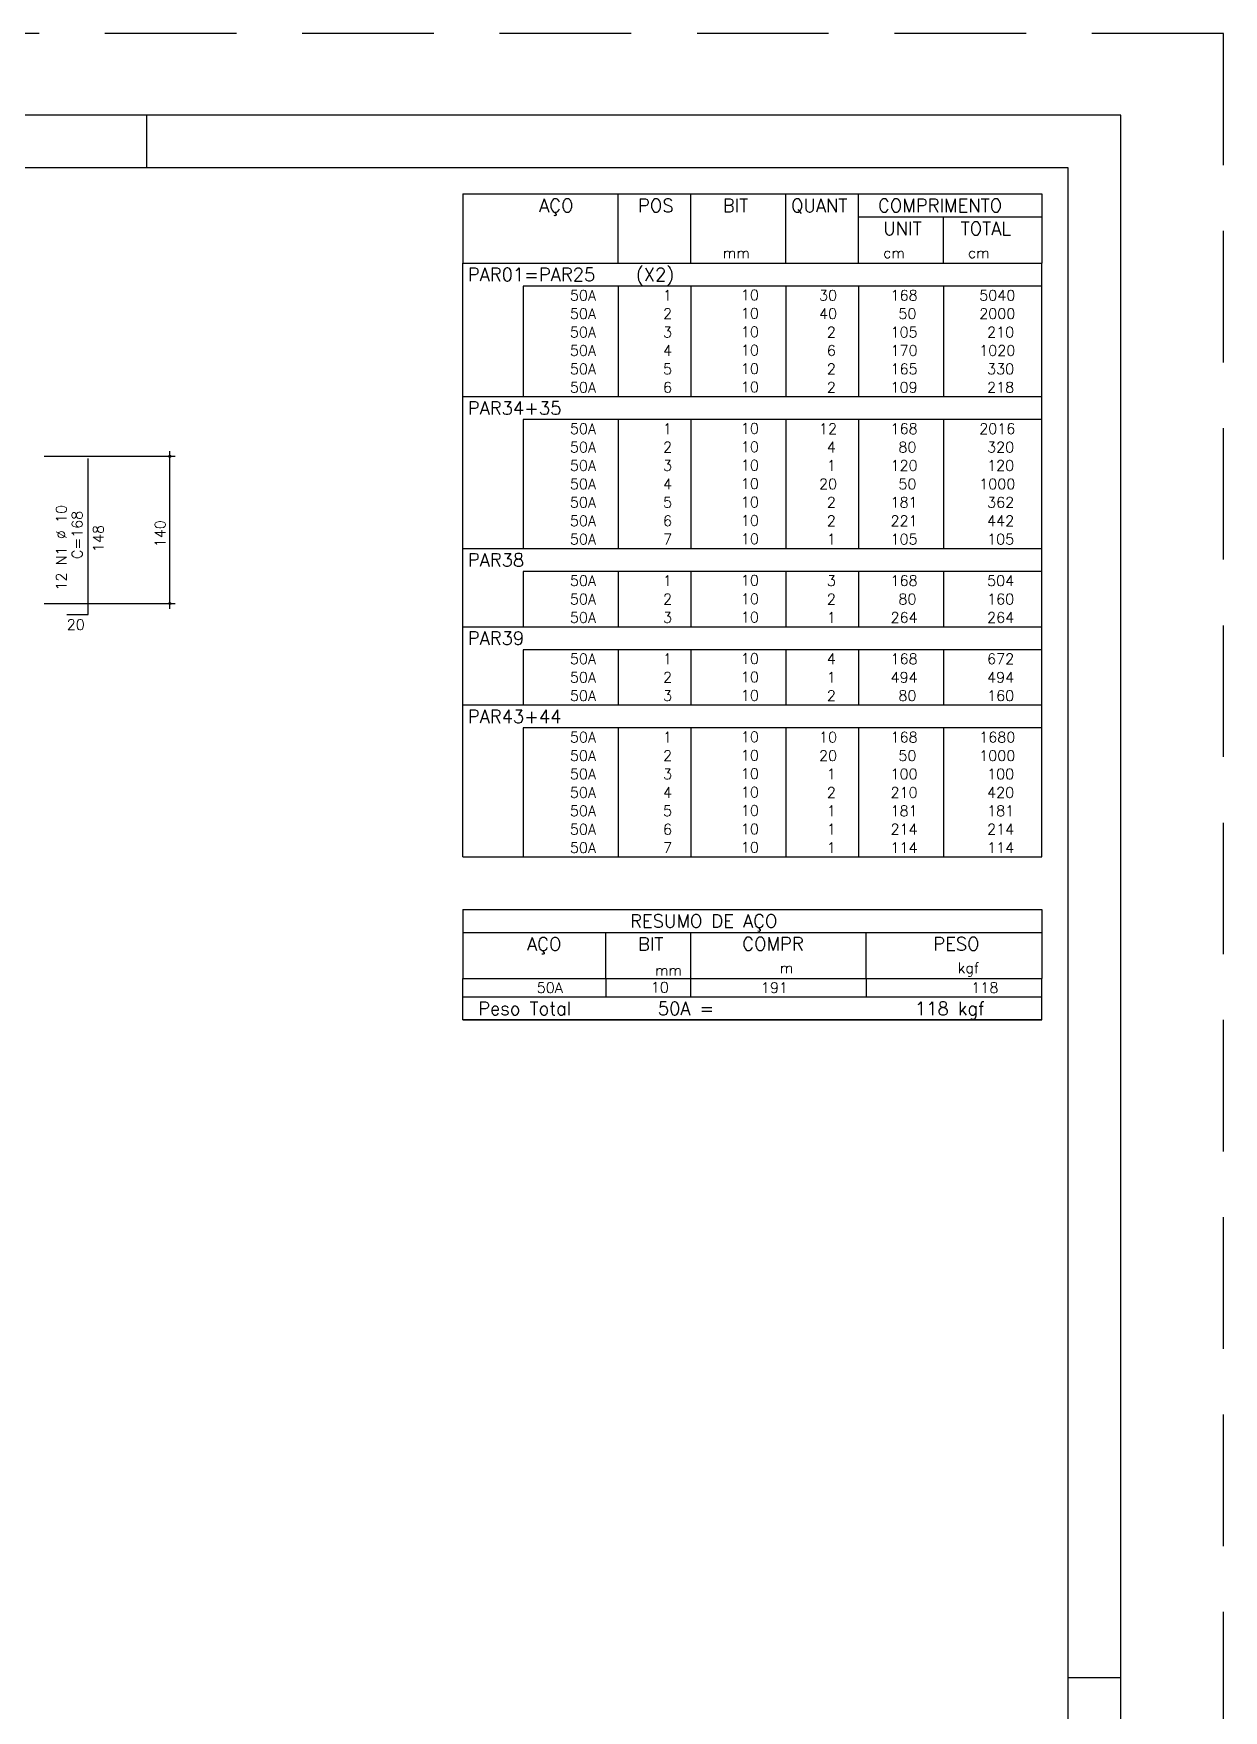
# Model space of a CAD drawing. Extents: x -1.9 to 86, y -1.5 to 61.
# Drawn here: x 63.45 to 86.05, y 29.08 to 60.95 of the extents above; entities that cross this region are included whole.
import ezdxf

# ---------------------------------------------------------------- set-up
doc = ezdxf.new("R2010")
doc.units = 0
doc.header["$MEASUREMENT"] = 0
doc.linetypes.add('HIDDEN', pattern=[0.375, 0.25, -0.125])
doc.layers.get('0').update_dxf_attribs({"linetype": 'CONTINUOUS'})
doc.layers.get('Defpoints').update_dxf_attribs({"linetype": 'CONTINUOUS'})
for name, color, linetype in [('ARQ_FOLHA', 7, 'CONTINUOUS'), ('PENA_02', 2, 'CONTINUOUS'), ('PENA_03', 3, 'CONTINUOUS'), ('PENA_05', 5, 'CONTINUOUS')]:
    doc.layers.add(name, color=color, linetype=linetype)
doc.styles.get("Standard").update_dxf_attribs({"font": 'ROMANS.SHX'})

# ---------------------------------------------------------------- blocks, each defined once
blk = doc.blocks.new('FOLHA A1 - 841 X 594')
at = {"layer": 'ARQ_FOLHA', "color": 1}
for p, q in [((-185, 584), (-185, 594)), ((-10, 297), (0, 297))]:
    blk.add_line(p, q, dxfattribs=at)
for points in [[(-841, 0), (0, 0), (0, 594), (-841, 594)], [(-816, 10), (-10, 10), (-10, 584), (-816, 584)]]:
    blk.add_lwpolyline(points, close=True, dxfattribs=at)
at = {"layer": 'Defpoints', "color": 8, "linetype": 'HIDDEN', "ltscale": 100}
blk.add_lwpolyline([(-860.5, 609.5), (-860.5, -15.5), (19.5, -15.5), (19.5, 609.5)], close=True, dxfattribs=at)
blk = doc.blocks.new('*U24')
blk.add_blockref('FOLHA A1 - 841 X 594', (0, 0))

msp = doc.modelspace()

# ---------------------------------------------------------------- linework, layer by layer
at = {"layer": 'PENA_02', "linetype": 'Continuous'}
for p, q in [((71.6, 57.9), (71.6, 56.588)), ((71.6, 57.9), (82.6, 57.9)), ((74.55, 56.588), (74.55, 57.9)), ((75.93, 56.588), (75.93, 57.9)), ((77.74, 56.588), (77.74, 57.9)), ((79.12, 56.588), (79.12, 57.9)), ((82.6, 57.9), (82.6, 56.588)), ((79.12, 57.463), (82.6, 57.463)), ((80.73, 56.588), (80.73, 57.463)), ((71.6, 56.588), (82.6, 56.588)), ((71.6, 56.15), (71.6, 56.588)), ((71.6, 56.588), (82.6, 56.588)), ((82.6, 56.15), (82.6, 56.588)), ((71.6, 55.8), (71.6, 56.15)), ((82.6, 56.15), (72.75, 56.15)), ((72.75, 56.15), (72.75, 55.8)), ((74.55, 56.15), (74.55, 55.8)), ((75.93, 56.15), (75.93, 55.8)), ((77.74, 56.15), (77.74, 55.8)), ((79.12, 56.15), (79.12, 55.8)), ((80.73, 56.15), (80.73, 55.8)), ((82.6, 55.8), (82.6, 56.15)), ((71.6, 55.45), (71.6, 55.8)), ((72.75, 55.8), (72.75, 55.45)), ((74.55, 55.8), (74.55, 55.45)), ((75.93, 55.8), (75.93, 55.45)), ((77.74, 55.8), (77.74, 55.45)), ((79.12, 55.8), (79.12, 55.45)), ((80.73, 55.8), (80.73, 55.45)), ((82.6, 55.45), (82.6, 55.8)), ((71.6, 55.1), (71.6, 55.45)), ((72.75, 55.45), (72.75, 55.1)), ((74.55, 55.45), (74.55, 55.1)), ((75.93, 55.45), (75.93, 55.1)), ((77.74, 55.45), (77.74, 55.1)), ((79.12, 55.45), (79.12, 55.1)), ((80.73, 55.45), (80.73, 55.1)), ((82.6, 55.1), (82.6, 55.45)), ((71.6, 54.75), (71.6, 55.1)), ((72.75, 55.1), (72.75, 54.75)), ((74.55, 55.1), (74.55, 54.75)), ((75.93, 55.1), (75.93, 54.75)), ((77.74, 55.1), (77.74, 54.75)), ((79.12, 55.1), (79.12, 54.75)), ((80.73, 55.1), (80.73, 54.75)), ((82.6, 54.75), (82.6, 55.1)), ((71.6, 54.4), (71.6, 54.75)), ((72.75, 54.75), (72.75, 54.4)), ((74.55, 54.75), (74.55, 54.4)), ((75.93, 54.75), (75.93, 54.4)), ((77.74, 54.75), (77.74, 54.4)), ((79.12, 54.75), (79.12, 54.4)), ((80.73, 54.75), (80.73, 54.4)), ((82.6, 54.4), (82.6, 54.75)), ((71.6, 54.05), (71.6, 54.4)), ((72.75, 54.4), (72.75, 54.05)), ((74.55, 54.4), (74.55, 54.05)), ((75.93, 54.4), (75.93, 54.05)), ((77.74, 54.4), (77.74, 54.05)), ((79.12, 54.4), (79.12, 54.05)), ((80.73, 54.4), (80.73, 54.05)), ((82.6, 54.05), (82.6, 54.4)), ((71.6, 53.613), (71.6, 54.05)), ((71.6, 54.05), (82.6, 54.05)), ((82.6, 53.613), (82.6, 54.05)), ((71.6, 53.263), (71.6, 53.613)), ((82.6, 53.613), (72.75, 53.613)), ((72.75, 53.613), (72.75, 53.263)), ((74.55, 53.613), (74.55, 53.263)), ((75.93, 53.613), (75.93, 53.263)), ((77.74, 53.613), (77.74, 53.263)), ((79.12, 53.613), (79.12, 53.263)), ((80.73, 53.613), (80.73, 53.263)), ((82.6, 53.263), (82.6, 53.613)), ((71.6, 52.913), (71.6, 53.263)), ((72.75, 53.263), (72.75, 52.913)), ((74.55, 53.263), (74.55, 52.913)), ((75.93, 53.263), (75.93, 52.913)), ((77.74, 53.263), (77.74, 52.913)), ((79.12, 53.263), (79.12, 52.913)), ((80.73, 53.263), (80.73, 52.913)), ((82.6, 52.913), (82.6, 53.263)), ((71.6, 52.563), (71.6, 52.913)), ((72.75, 52.913), (72.75, 52.563)), ((74.55, 52.913), (74.55, 52.563)), ((75.93, 52.913), (75.93, 52.563)), ((77.74, 52.913), (77.74, 52.563)), ((79.12, 52.913), (79.12, 52.563)), ((80.73, 52.913), (80.73, 52.563)), ((82.6, 52.563), (82.6, 52.913)), ((71.6, 52.213), (71.6, 52.563)), ((72.75, 52.563), (72.75, 52.213)), ((74.55, 52.563), (74.55, 52.213)), ((75.93, 52.563), (75.93, 52.213)), ((77.74, 52.563), (77.74, 52.213)), ((79.12, 52.563), (79.12, 52.213)), ((80.73, 52.563), (80.73, 52.213)), ((82.6, 52.213), (82.6, 52.563)), ((71.6, 51.863), (71.6, 52.213)), ((72.75, 52.213), (72.75, 51.863)), ((74.55, 52.213), (74.55, 51.863)), ((75.93, 52.213), (75.93, 51.863)), ((77.74, 52.213), (77.74, 51.863)), ((79.12, 52.213), (79.12, 51.863)), ((80.73, 52.213), (80.73, 51.863)), ((82.6, 51.863), (82.6, 52.213)), ((71.6, 51.513), (71.6, 51.863)), ((72.75, 51.863), (72.75, 51.513)), ((74.55, 51.863), (74.55, 51.513)), ((75.93, 51.863), (75.93, 51.513)), ((77.74, 51.863), (77.74, 51.513)), ((79.12, 51.863), (79.12, 51.513)), ((80.73, 51.863), (80.73, 51.513)), ((82.6, 51.513), (82.6, 51.863)), ((71.6, 51.163), (71.6, 51.513)), ((72.75, 51.513), (72.75, 51.163)), ((74.55, 51.513), (74.55, 51.163)), ((75.93, 51.513), (75.93, 51.163)), ((77.74, 51.513), (77.74, 51.163)), ((79.12, 51.513), (79.12, 51.163)), ((80.73, 51.513), (80.73, 51.163)), ((82.6, 51.163), (82.6, 51.513)), ((71.6, 50.725), (71.6, 51.163)), ((71.6, 51.163), (82.6, 51.163)), ((82.6, 50.725), (82.6, 51.163)), ((71.6, 50.375), (71.6, 50.725)), ((82.6, 50.725), (72.75, 50.725)), ((72.75, 50.725), (72.75, 50.375)), ((74.55, 50.725), (74.55, 50.375)), ((75.93, 50.725), (75.93, 50.375)), ((77.74, 50.725), (77.74, 50.375)), ((79.12, 50.725), (79.12, 50.375)), ((80.73, 50.725), (80.73, 50.375)), ((82.6, 50.375), (82.6, 50.725)), ((71.6, 50.025), (71.6, 50.375)), ((72.75, 50.375), (72.75, 50.025)), ((74.55, 50.375), (74.55, 50.025)), ((75.93, 50.375), (75.93, 50.025)), ((77.74, 50.375), (77.74, 50.025)), ((79.12, 50.375), (79.12, 50.025)), ((80.73, 50.375), (80.73, 50.025)), ((82.6, 50.025), (82.6, 50.375)), ((71.6, 49.675), (71.6, 50.025)), ((72.75, 50.025), (72.75, 49.675)), ((74.55, 50.025), (74.55, 49.675)), ((75.93, 50.025), (75.93, 49.675)), ((77.74, 50.025), (77.74, 49.675)), ((79.12, 50.025), (79.12, 49.675)), ((80.73, 50.025), (80.73, 49.675)), ((82.6, 49.675), (82.6, 50.025)), ((71.6, 49.238), (71.6, 49.675)), ((71.6, 49.675), (82.6, 49.675)), ((82.6, 49.238), (82.6, 49.675)), ((71.6, 48.888), (71.6, 49.238)), ((82.6, 49.238), (72.75, 49.238)), ((72.75, 49.238), (72.75, 48.888)), ((74.55, 49.238), (74.55, 48.888)), ((75.93, 49.238), (75.93, 48.888)), ((77.74, 49.238), (77.74, 48.888)), ((79.12, 49.238), (79.12, 48.888)), ((80.73, 49.238), (80.73, 48.888)), ((82.6, 48.888), (82.6, 49.238)), ((71.6, 48.538), (71.6, 48.888)), ((72.75, 48.888), (72.75, 48.538)), ((74.55, 48.888), (74.55, 48.538)), ((75.93, 48.888), (75.93, 48.538)), ((77.74, 48.888), (77.74, 48.538)), ((79.12, 48.888), (79.12, 48.538)), ((80.73, 48.888), (80.73, 48.538)), ((82.6, 48.538), (82.6, 48.888)), ((71.6, 48.188), (71.6, 48.538)), ((72.75, 48.538), (72.75, 48.188)), ((74.55, 48.538), (74.55, 48.188)), ((75.93, 48.538), (75.93, 48.188)), ((77.74, 48.538), (77.74, 48.188)), ((79.12, 48.538), (79.12, 48.188)), ((80.73, 48.538), (80.73, 48.188)), ((82.6, 48.188), (82.6, 48.538)), ((71.6, 47.75), (71.6, 48.188)), ((71.6, 48.188), (82.6, 48.188)), ((82.6, 47.75), (82.6, 48.188)), ((71.6, 47.4), (71.6, 47.75)), ((82.6, 47.75), (72.75, 47.75)), ((72.75, 47.75), (72.75, 47.4)), ((74.55, 47.75), (74.55, 47.4)), ((75.93, 47.75), (75.93, 47.4)), ((77.74, 47.75), (77.74, 47.4)), ((79.12, 47.75), (79.12, 47.4)), ((80.73, 47.75), (80.73, 47.4)), ((82.6, 47.4), (82.6, 47.75)), ((71.6, 47.05), (71.6, 47.4)), ((72.75, 47.4), (72.75, 47.05)), ((74.55, 47.4), (74.55, 47.05)), ((75.93, 47.4), (75.93, 47.05)), ((77.74, 47.4), (77.74, 47.05)), ((79.12, 47.4), (79.12, 47.05)), ((80.73, 47.4), (80.73, 47.05)), ((82.6, 47.05), (82.6, 47.4)), ((71.6, 46.7), (71.6, 47.05)), ((72.75, 47.05), (72.75, 46.7)), ((74.55, 47.05), (74.55, 46.7)), ((75.93, 47.05), (75.93, 46.7)), ((77.74, 47.05), (77.74, 46.7)), ((79.12, 47.05), (79.12, 46.7)), ((80.73, 47.05), (80.73, 46.7)), ((82.6, 46.7), (82.6, 47.05)), ((71.6, 46.35), (71.6, 46.7)), ((72.75, 46.7), (72.75, 46.35)), ((74.55, 46.7), (74.55, 46.35)), ((75.93, 46.7), (75.93, 46.35)), ((77.74, 46.7), (77.74, 46.35)), ((79.12, 46.7), (79.12, 46.35)), ((80.73, 46.7), (80.73, 46.35)), ((82.6, 46.35), (82.6, 46.7)), ((71.6, 46), (71.6, 46.35)), ((72.75, 46.35), (72.75, 46)), ((74.55, 46.35), (74.55, 46)), ((75.93, 46.35), (75.93, 46)), ((77.74, 46.35), (77.74, 46)), ((79.12, 46.35), (79.12, 46)), ((80.73, 46.35), (80.73, 46)), ((82.6, 46), (82.6, 46.35)), ((71.6, 45.65), (71.6, 46)), ((72.75, 46), (72.75, 45.65)), ((74.55, 46), (74.55, 45.65)), ((75.93, 46), (75.93, 45.65)), ((77.74, 46), (77.74, 45.65)), ((79.12, 46), (79.12, 45.65)), ((80.73, 46), (80.73, 45.65)), ((82.6, 45.65), (82.6, 46)), ((71.6, 45.3), (71.6, 45.65)), ((72.75, 45.65), (72.75, 45.3)), ((74.55, 45.65), (74.55, 45.3)), ((75.93, 45.65), (75.93, 45.3)), ((77.74, 45.65), (77.74, 45.3)), ((79.12, 45.65), (79.12, 45.3)), ((80.73, 45.65), (80.73, 45.3)), ((82.6, 45.3), (82.6, 45.65)), ((71.6, 45.3), (82.6, 45.3)), ((71.6, 44.3), (71.6, 42.988)), ((71.6, 44.3), (82.6, 44.3)), ((82.6, 44.3), (82.6, 42.988)), ((71.6, 43.863), (82.6, 43.863)), ((74.32, 42.988), (74.32, 43.863)), ((75.93, 42.988), (75.93, 43.863)), ((79.265, 42.988), (79.265, 43.863)), ((71.6, 42.988), (82.6, 42.988)), ((71.6, 42.638), (71.6, 42.988)), ((74.32, 42.988), (74.32, 42.638)), ((75.93, 42.638), (75.93, 42.988)), ((79.265, 42.988), (79.265, 42.638)), ((82.6, 42.638), (82.6, 42.988)), ((71.6, 42.638), (82.6, 42.638)), ((71.6, 42.2), (71.6, 42.638)), ((71.6, 42.638), (82.6, 42.638)), ((82.6, 42.2), (82.6, 42.638)), ((82.6, 42.2), (71.6, 42.2)), ((71.6, 42.2), (82.6, 42.2))]:
    msp.add_line(p, q, dxfattribs=at)
for centre, radius in [((66.036, 52.914), 0.02), ((66.036, 52.914), 0.01), ((66.036, 50.114), 0.02), ((66.036, 50.114), 0.01)]:
    msp.add_circle(centre, radius, dxfattribs=at)
at = {"layer": 'PENA_03', "linetype": 'Continuous'}
for p, q in [((63.647, 52.914), (66.136, 52.914)), ((66.036, 50.014), (66.036, 53.014)), ((63.647, 50.114), (66.136, 50.114))]:
    msp.add_line(p, q, dxfattribs=at)
at = {"layer": 'PENA_05', "linetype": 'Continuous'}
for p, q in [((64.486, 49.904), (64.486, 52.874)), ((64.076, 49.904), (64.486, 49.904))]:
    msp.add_line(p, q, dxfattribs=at)

# ---------------------------------------------------------------- block references
at = {"xscale": 0.09999999999999938, "yscale": 0.09999999999999938, "zscale": 0.09999999999999938}
msp.add_blockref('*U24', (84.1, 0), dxfattribs=at)

# ---------------------------------------------------------------- texts
at = {"layer": 'PENA_02', "linetype": 'Continuous'}
for s, height, p in [('AÇO', 0.25, (73.05, 57.556)), ('POS', 0.25, (74.93, 57.556)), ('BIT', 0.25, (76.54, 57.556)), ('QUANT', 0.25, (77.836, 57.556)), ('COMPRIMENTO', 0.25, (79.489, 57.556)), ('UNIT', 0.25, (79.587, 57.119)), ('TOTAL', 0.25, (81.059, 57.119)), ('mm', 0.2, (76.54, 56.681)), ('cm', 0.2, (79.587, 56.681)), ('cm', 0.2, (81.197, 56.681)), ('PAR01=PAR25   (X2)', 0.25, (71.696, 56.244)), ('     50A', 0.2, (72.89, 55.875)), ('  1', 0.2, (75.13, 55.875)), ('     10', 0.2, (76.137, 55.881)), ('   30', 0.2, (77.92, 55.875)), ('    168', 0.2, (79.13, 55.875)), ('   5040', 0.2, (80.964, 55.875)), ('     50A', 0.2, (72.89, 55.525)), ('  2', 0.2, (75.13, 55.525)), ('     10', 0.2, (76.137, 55.531)), ('   40', 0.2, (77.92, 55.525)), ('     50', 0.2, (79.13, 55.525)), ('   2000', 0.2, (80.964, 55.525)), ('     50A', 0.2, (72.89, 55.175)), ('  3', 0.2, (75.13, 55.175)), ('     10', 0.2, (76.137, 55.181)), ('    2', 0.2, (77.92, 55.175)), ('    105', 0.2, (79.13, 55.175)), ('    210', 0.2, (80.964, 55.175)), ('     50A', 0.2, (72.89, 54.825)), ('  4', 0.2, (75.13, 54.825)), ('     10', 0.2, (76.137, 54.831)), ('    6', 0.2, (77.92, 54.825)), ('    170', 0.2, (79.13, 54.825)), ('   1020', 0.2, (80.964, 54.825)), ('     50A', 0.2, (72.89, 54.475)), ('  5', 0.2, (75.13, 54.475)), ('     10', 0.2, (76.137, 54.481)), ('    2', 0.2, (77.92, 54.475)), ('    165', 0.2, (79.13, 54.475)), ('    330', 0.2, (80.964, 54.475)), ('     50A', 0.2, (72.89, 54.125)), ('  6', 0.2, (75.13, 54.125)), ('     10', 0.2, (76.137, 54.131)), ('    2', 0.2, (77.92, 54.125)), ('    109', 0.2, (79.13, 54.125)), ('    218', 0.2, (80.964, 54.125)), ('PAR34+35', 0.25, (71.696, 53.706)), ('     50A', 0.2, (72.89, 53.338)), ('  1', 0.2, (75.13, 53.338)), ('     10', 0.2, (76.137, 53.344)), ('   12', 0.2, (77.92, 53.338)), ('    168', 0.2, (79.13, 53.338)), ('   2016', 0.2, (80.964, 53.338)), ('     50A', 0.2, (72.89, 52.988)), ('  2', 0.2, (75.13, 52.988)), ('     10', 0.2, (76.137, 52.994)), ('    4', 0.2, (77.92, 52.988)), ('     80', 0.2, (79.13, 52.988)), ('    320', 0.2, (80.964, 52.988)), ('     50A', 0.2, (72.89, 52.638)), ('  3', 0.2, (75.13, 52.638)), ('     10', 0.2, (76.137, 52.644)), ('    1', 0.2, (77.92, 52.638)), ('    120', 0.2, (79.13, 52.638)), ('    120', 0.2, (80.964, 52.638)), ('     50A', 0.2, (72.89, 52.288)), ('  4', 0.2, (75.13, 52.288)), ('     10', 0.2, (76.137, 52.294)), ('   20', 0.2, (77.92, 52.288)), ('     50', 0.2, (79.13, 52.288)), ('   1000', 0.2, (80.964, 52.288)), ('     50A', 0.2, (72.89, 51.938)), ('  5', 0.2, (75.13, 51.938)), ('     10', 0.2, (76.137, 51.944)), ('    2', 0.2, (77.92, 51.938)), ('    181', 0.2, (79.13, 51.938)), ('    362', 0.2, (80.964, 51.938)), ('     50A', 0.2, (72.89, 51.588)), ('  6', 0.2, (75.13, 51.588)), ('     10', 0.2, (76.137, 51.594)), ('    2', 0.2, (77.92, 51.588)), ('    221', 0.2, (79.13, 51.588)), ('    442', 0.2, (80.964, 51.588)), ('     50A', 0.2, (72.89, 51.238)), ('  7', 0.2, (75.13, 51.238)), ('     10', 0.2, (76.137, 51.244)), ('    1', 0.2, (77.92, 51.238)), ('    105', 0.2, (79.13, 51.238)), ('    105', 0.2, (80.964, 51.238)), ('PAR38', 0.25, (71.696, 50.819)), ('     50A', 0.2, (72.89, 50.45)), ('  1', 0.2, (75.13, 50.45)), ('     10', 0.2, (76.137, 50.456)), ('    3', 0.2, (77.92, 50.45)), ('    168', 0.2, (79.13, 50.45)), ('    504', 0.2, (80.964, 50.45)), ('     50A', 0.2, (72.89, 50.1)), ('  2', 0.2, (75.13, 50.1)), ('     10', 0.2, (76.137, 50.106)), ('    2', 0.2, (77.92, 50.1)), ('     80', 0.2, (79.13, 50.1)), ('    160', 0.2, (80.964, 50.1)), ('     50A', 0.2, (72.89, 49.75)), ('  3', 0.2, (75.13, 49.75)), ('     10', 0.2, (76.137, 49.756)), ('    1', 0.2, (77.92, 49.75)), ('    264', 0.2, (79.13, 49.75)), ('    264', 0.2, (80.964, 49.75)), ('PAR39', 0.25, (71.696, 49.331)), ('     50A', 0.2, (72.89, 48.963)), ('  1', 0.2, (75.13, 48.963)), ('     10', 0.2, (76.137, 48.969)), ('    4', 0.2, (77.92, 48.963)), ('    168', 0.2, (79.13, 48.963)), ('    672', 0.2, (80.964, 48.963)), ('     50A', 0.2, (72.89, 48.613)), ('  2', 0.2, (75.13, 48.613)), ('     10', 0.2, (76.137, 48.619)), ('    1', 0.2, (77.92, 48.613)), ('    494', 0.2, (79.13, 48.613)), ('    494', 0.2, (80.964, 48.613)), ('     50A', 0.2, (72.89, 48.263)), ('  3', 0.2, (75.13, 48.263)), ('     10', 0.2, (76.137, 48.269)), ('    2', 0.2, (77.92, 48.263)), ('     80', 0.2, (79.13, 48.263)), ('    160', 0.2, (80.964, 48.263)), ('PAR43+44', 0.25, (71.696, 47.844)), ('     50A', 0.2, (72.89, 47.475)), ('  1', 0.2, (75.13, 47.475)), ('     10', 0.2, (76.137, 47.481)), ('   10', 0.2, (77.92, 47.475)), ('    168', 0.2, (79.13, 47.475)), ('   1680', 0.2, (80.964, 47.475)), ('     50A', 0.2, (72.89, 47.125)), ('  2', 0.2, (75.13, 47.125)), ('     10', 0.2, (76.137, 47.131)), ('   20', 0.2, (77.92, 47.125)), ('     50', 0.2, (79.13, 47.125)), ('   1000', 0.2, (80.964, 47.125)), ('     50A', 0.2, (72.89, 46.775)), ('  3', 0.2, (75.13, 46.775)), ('     10', 0.2, (76.137, 46.781)), ('    1', 0.2, (77.92, 46.775)), ('    100', 0.2, (79.13, 46.775)), ('    100', 0.2, (80.964, 46.775)), ('     50A', 0.2, (72.89, 46.425)), ('  4', 0.2, (75.13, 46.425)), ('     10', 0.2, (76.137, 46.431)), ('    2', 0.2, (77.92, 46.425)), ('    210', 0.2, (79.13, 46.425)), ('    420', 0.2, (80.964, 46.425)), ('     50A', 0.2, (72.89, 46.075)), ('  5', 0.2, (75.13, 46.075)), ('     10', 0.2, (76.137, 46.081)), ('    1', 0.2, (77.92, 46.075)), ('    181', 0.2, (79.13, 46.075)), ('    181', 0.2, (80.964, 46.075)), ('     50A', 0.2, (72.89, 45.725)), ('  6', 0.2, (75.13, 45.725)), ('     10', 0.2, (76.137, 45.731)), ('    1', 0.2, (77.92, 45.725)), ('    214', 0.2, (79.13, 45.725)), ('    214', 0.2, (80.964, 45.725)), ('     50A', 0.2, (72.89, 45.375)), ('  7', 0.2, (75.13, 45.375)), ('     10', 0.2, (76.137, 45.381)), ('    1', 0.2, (77.92, 45.375)), ('    114', 0.2, (79.13, 45.375)), ('    114', 0.2, (80.964, 45.375)), ('RESUMO DE AÇO', 0.25, (74.78, 43.956)), ('AÇO', 0.25, (72.82, 43.519)), ('BIT', 0.25, (74.93, 43.519)), ('COMPR', 0.25, (76.909, 43.522)), ('PESO', 0.25, (80.538, 43.522)), ('mm', 0.2, (75.251, 43.045)), ('m', 0.2, (77.623, 43.091)), ('kgf', 0.2, (81.001, 43.091)), ('     50A', 0.2, (72.26, 42.713)), ('     10', 0.2, (74.427, 42.719)), ('    191', 0.2, (76.668, 42.713)), ('     118', 0.2, (80.515, 42.713)), ('Peso Total        50A =', 0.25, (71.893, 42.294)), ('     118 kgf', 0.25, (79.257, 42.294))]:
    msp.add_text(s, height=height, dxfattribs=at).set_placement(p)
at = {"layer": 'PENA_03', "linetype": 'Continuous'}
for s, p in [('12 N1 %%c 10', (64.075, 50.361)), ('C=168', (64.375, 50.961)), ('140', (65.952, 51.184)), ('148', (64.776, 51.094))]:
    msp.add_text(s, height=0.2, rotation=90, dxfattribs=at).set_placement(p)
msp.add_text('20', height=0.2, dxfattribs=at).set_placement((64.076, 49.614))

doc.saveas('drawing.dxf')
